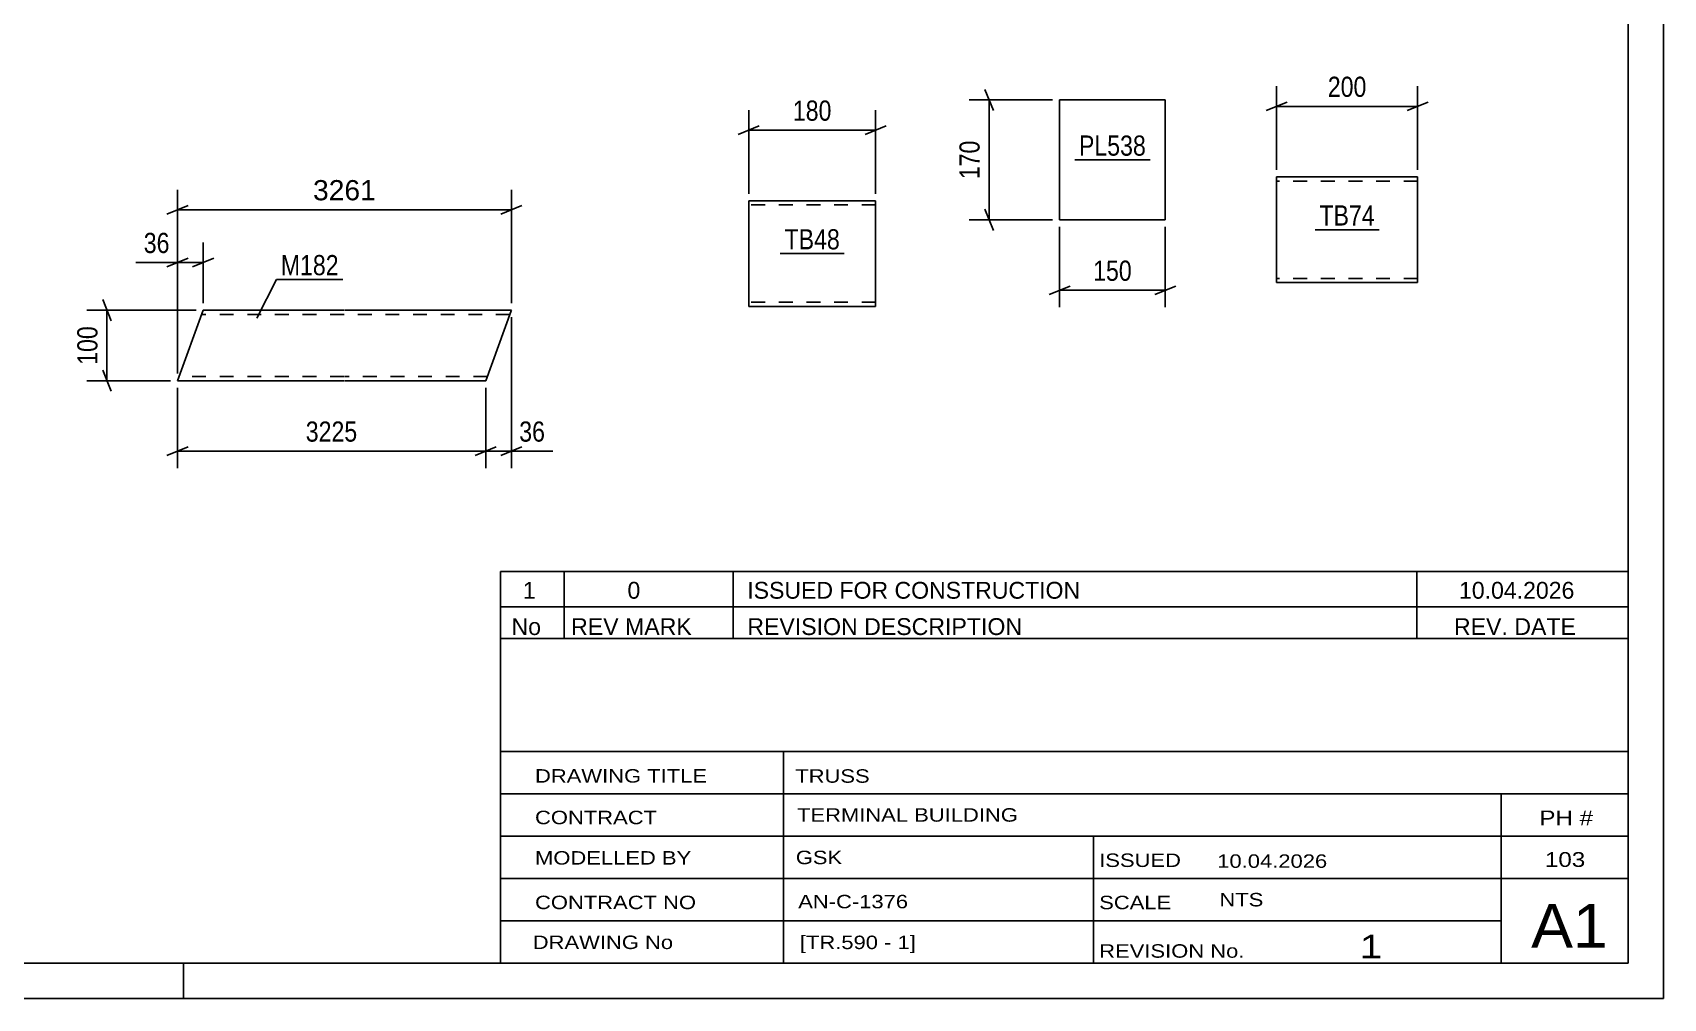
# Model space of a CAD drawing. Header units: millimetres. Extents: x 0 to 420, y 0 to 297.
# Drawn here: x 188.6 to 420, y 0 to 137 of the extents above; entities that cross this region are included whole.
import ezdxf

# ---------------------------------------------------------------- set-up
doc = ezdxf.new("R2010")
doc.units = ezdxf.units.MM
doc.linetypes.add('DXK_LINE_DOT2', pattern=[3.9198, 1.9599, -1.9599])
doc.styles.add('Arial', font='ARIAL.TTF', dxfattribs={"height": 0.2})
doc.styles.add('Arial Narrow', font='ARIALN.TTF', dxfattribs={"height": 0.2})

# ---------------------------------------------------------------- blocks, each defined once
blk = doc.blocks.new('Unknown-203761657-1117')
at = {"color": 5, "linetype": 'Continuous'}
for p, q in [((420, 0), (420, 297)), ((415, 5), (415, 292)), ((5, 5), (415, 5)), ((210, 0), (210, 5)), ((0, 0), (420, 0))]:
    blk.add_line(p, q, dxfattribs=at)
blk = doc.blocks.new('Part-203761657-7179 - 7175')
at = {"color": 2, "linetype": 'Continuous'}
for p, q in [((385.12, 116.54), (365.12, 116.54)), ((365.12, 116.54), (365.12, 101.63)), ((385.12, 102.74), (385.12, 116.54)), ((385.12, 101.54), (385.12, 102.74)), ((365.12, 101.63), (365.12, 101.54)), ((365.12, 101.54), (385.12, 101.54))]:
    blk.add_line(p, q, dxfattribs=at)
at = {"color": 7, "linetype": 'DXK_LINE_DOT2'}
for p, q in [((385.12, 115.94), (365.12, 115.94)), ((385.12, 115.9), (385.12, 115.94)), ((385.12, 115.94), (385.12, 115.9)), ((385.12, 115.8), (385.12, 115.9)), ((385.12, 115.9), (385.12, 115.8)), ((365.12, 102.14), (365.12, 102.19)), ((385.12, 102.14), (365.12, 102.14)), ((385.12, 102.19), (385.12, 102.51)), ((385.12, 102.14), (385.12, 102.19))]:
    blk.add_line(p, q, dxfattribs=at)
blk = doc.blocks.new('Part-203761657-6873 - 6869')
at = {"color": 2, "linetype": 'Continuous'}
for p, q in [((334.32, 127.45), (334.32, 110.45)), ((334.32, 127.45), (349.32, 127.45)), ((349.32, 127.45), (349.32, 110.45)), ((334.32, 110.45), (349.32, 110.45))]:
    blk.add_line(p, q, dxfattribs=at)
blk = doc.blocks.new('Part-203761657-7044 - 7039')
at = {"color": 2, "linetype": 'Continuous'}
for p, q in [((308.21, 113.16), (290.21, 113.16)), ((290.21, 113.16), (290.21, 98.25)), ((308.21, 99.36), (308.21, 113.16)), ((290.21, 98.25), (290.21, 98.16)), ((290.21, 98.16), (308.21, 98.16)), ((308.21, 98.16), (308.21, 99.36))]:
    blk.add_line(p, q, dxfattribs=at)
at = {"color": 7, "linetype": 'DXK_LINE_DOT2'}
for p, q in [((308.21, 112.56), (290.21, 112.56)), ((308.21, 112.51), (308.21, 112.56)), ((308.21, 112.56), (308.21, 112.51)), ((308.21, 112.41), (308.21, 112.51)), ((308.21, 112.51), (308.21, 112.41)), ((290.21, 98.76), (290.21, 98.8)), ((308.21, 98.76), (290.21, 98.76)), ((308.21, 98.8), (308.21, 99.13)), ((308.21, 98.76), (308.21, 98.8))]:
    blk.add_line(p, q, dxfattribs=at)
blk = doc.blocks.new('Part-203761657-6777 - 6771')
at = {"color": 2, "linetype": 'Continuous'}
for p, q in [((212.78, 97.63), (209.14, 87.63)), ((232.78, 97.63), (212.78, 97.63)), ((256.52, 97.63), (232.88, 97.63)), ((256.49, 97.54), (252.88, 87.63)), ((256.52, 97.63), (256.49, 97.54)), ((232.78, 87.63), (209.14, 87.63)), ((252.88, 87.63), (232.88, 87.63))]:
    blk.add_line(p, q, dxfattribs=at)
at = {"color": 7, "linetype": 'DXK_LINE_DOT2'}
for p, q in [((232.78, 97.03), (212.56, 97.03)), ((256.3, 97.03), (232.88, 97.03)), ((209.36, 88.23), (209.37, 88.27)), ((232.78, 88.23), (209.36, 88.23)), ((253.1, 88.23), (232.88, 88.23)), ((253.1, 88.23), (253.11, 88.27))]:
    blk.add_line(p, q, dxfattribs=at)
blk = doc.blocks.new('StraightDimension-203761657-7182 - 7175')
at = {"color": 7, "linetype": 'Continuous'}
for p, q in [((365.12, 117.54), (365.12, 129.39)), ((385.12, 117.54), (385.12, 129.39)), ((366.62, 127.14), (363.62, 125.94)), ((365.12, 126.54), (385.12, 126.54)), ((383.62, 125.94), (386.62, 127.14))]:
    blk.add_line(p, q, dxfattribs=at)
at = {"color": 0}
blk.add_wipeout([(378.46, 127.29), (378.46, 131.49), (371.78, 131.49), (371.78, 127.29)], dxfattribs=at)
at = {"color": 3, "style": 'Arial Narrow'}
blk.add_text('200', height=2.863, dxfattribs=at).set_placement((372.38, 127.89))
blk = doc.blocks.new('StraightDimension-203761657-6875 - 6869')
at = {"color": 7, "linetype": 'Continuous'}
for p, q in [((334.32, 109.45), (334.32, 98.05)), ((349.32, 109.45), (349.32, 98.05)), ((335.82, 101.05), (332.82, 99.85)), ((334.32, 100.45), (349.32, 100.45)), ((347.82, 99.85), (350.82, 101.05))]:
    blk.add_line(p, q, dxfattribs=at)
at = {"color": 0}
blk.add_wipeout([(345.16, 101.2), (345.16, 105.4), (338.48, 105.4), (338.48, 101.2)], dxfattribs=at)
at = {"color": 3, "style": 'Arial Narrow'}
blk.add_text('150', height=2.863, dxfattribs=at).set_placement((339.08, 101.8))
blk = doc.blocks.new('StraightDimension-203761657-6886 - 6869')
at = {"color": 7, "linetype": 'Continuous'}
for p, q in [((333.32, 127.45), (321.47, 127.45)), ((324.92, 125.95), (323.72, 128.95)), ((324.32, 110.45), (324.32, 127.45)), ((323.72, 111.95), (324.92, 108.95)), ((333.32, 110.45), (321.47, 110.45))]:
    blk.add_line(p, q, dxfattribs=at)
at = {"color": 0}
blk.add_wipeout([(323.57, 122.29), (319.37, 122.29), (319.37, 115.61), (323.57, 115.61)], dxfattribs=at)
at = {"color": 3, "style": 'Arial Narrow'}
blk.add_text('170', height=2.863, rotation=90.0002, dxfattribs=at).set_placement((322.97, 116.21))
blk = doc.blocks.new('StraightDimension-203761657-7046 - 7039')
at = {"color": 7, "linetype": 'Continuous'}
for p, q in [((290.21, 114.16), (290.21, 126.01)), ((308.21, 114.16), (308.21, 126.01)), ((291.71, 123.76), (288.71, 122.56)), ((290.21, 123.16), (308.21, 123.16)), ((306.71, 122.56), (309.71, 123.76))]:
    blk.add_line(p, q, dxfattribs=at)
at = {"color": 0}
blk.add_wipeout([(302.56, 123.91), (302.56, 128.11), (295.87, 128.11), (295.87, 123.91)], dxfattribs=at)
at = {"color": 3, "style": 'Arial Narrow'}
blk.add_text('180', height=2.863, dxfattribs=at).set_placement((296.47, 124.51))
blk = doc.blocks.new('StraightDimension-203761657-6809 - 6771')
at = {"color": 7, "linetype": 'Continuous'}
for p, q in [((256.52, 96.63), (256.52, 75.23)), ((252.88, 86.63), (252.88, 75.23)), ((251.38, 77.03), (254.38, 78.23)), ((252.88, 77.63), (256.52, 77.63)), ((258.02, 78.23), (255.02, 77.03))]:
    blk.add_line(p, q, dxfattribs=at)
at = {"color": 0}
blk.add_wipeout([(261.9, 78.38), (261.9, 82.58), (257.04, 82.58), (257.04, 78.38)], dxfattribs=at)
at = {"color": 7, "linetype": 'Continuous'}
blk.add_line((256.52, 77.63), (262.42, 77.63), dxfattribs=at)
blk.add_line((256.52, 77.63), (262.42, 77.63), dxfattribs=at)
at = {"color": 3, "style": 'Arial Narrow'}
blk.add_text('36', height=2.863, dxfattribs=at).set_placement((257.64, 78.98))
blk = doc.blocks.new('StraightDimension-203761657-6844 - 6771')
at = {"color": 7, "linetype": 'Continuous'}
for p, q in [((211.78, 97.63), (196.29, 97.63)), ((198.54, 99.13), (199.74, 96.13)), ((199.14, 87.63), (199.14, 97.63)), ((199.74, 86.13), (198.54, 89.13)), ((208.14, 87.63), (196.29, 87.63))]:
    blk.add_line(p, q, dxfattribs=at)
at = {"color": 0}
blk.add_wipeout([(198.39, 95.97), (194.19, 95.97), (194.19, 89.28), (198.39, 89.28)], dxfattribs=at)
at = {"color": 3, "style": 'Arial Narrow'}
blk.add_text('100', height=2.863, rotation=90.0002, dxfattribs=at).set_placement((197.79, 89.88))
blk = doc.blocks.new('StraightDimension-203761657-6780 - 6771')
at = {"color": 7, "linetype": 'Continuous'}
for p, q in [((209.14, 88.63), (209.14, 107.24)), ((212.78, 98.63), (212.78, 107.24)), ((207.64, 103.79), (210.64, 104.99)), ((209.14, 104.39), (212.78, 104.39)), ((214.28, 104.99), (211.28, 103.79))]:
    blk.add_line(p, q, dxfattribs=at)
at = {"color": 0}
blk.add_wipeout([(208.61, 105.14), (208.61, 109.34), (203.76, 109.34), (203.76, 105.14)], dxfattribs=at)
at = {"color": 7, "linetype": 'Continuous'}
blk.add_line((209.14, 104.39), (203.23, 104.39), dxfattribs=at)
blk.add_line((209.14, 104.39), (203.23, 104.39), dxfattribs=at)
at = {"color": 3, "style": 'Arial Narrow'}
blk.add_text('36', height=2.863, dxfattribs=at).set_placement((204.36, 105.74))
blk = doc.blocks.new('StraightDimension-203761657-6798 - 6771')
at = {"color": 7, "linetype": 'Continuous'}
for p, q in [((209.14, 88.63), (209.14, 114.72)), ((256.52, 98.63), (256.52, 114.72)), ((210.64, 112.47), (207.64, 111.27)), ((209.14, 111.87), (256.52, 111.87)), ((255.02, 111.27), (258.02, 112.47))]:
    blk.add_line(p, q, dxfattribs=at)
at = {"color": 0}
blk.add_wipeout([(237.88, 112.62), (237.88, 116.82), (227.78, 116.82), (227.78, 112.62)], dxfattribs=at)
at = {"color": 3, "style": 'Arial'}
blk.add_text('3261', height=2.865, dxfattribs=at).set_placement((228.38, 113.22))
blk = doc.blocks.new('StraightDimension-203761657-6826 - 6771')
at = {"color": 7, "linetype": 'Continuous'}
for p, q in [((209.14, 86.63), (209.14, 75.23)), ((252.88, 86.63), (252.88, 75.23)), ((210.64, 78.23), (207.64, 77.03)), ((209.14, 77.63), (252.88, 77.63)), ((251.38, 77.03), (254.38, 78.23))]:
    blk.add_line(p, q, dxfattribs=at)
at = {"color": 0}
blk.add_wipeout([(235.27, 78.38), (235.27, 82.58), (226.75, 82.58), (226.75, 78.38)], dxfattribs=at)
at = {"color": 3, "style": 'Arial Narrow'}
blk.add_text('3225', height=2.863, dxfattribs=at).set_placement((227.35, 78.98))
blk = doc.blocks.new('Unknown-203761657-13566')
at = {"color": 7, "linetype": 'Continuous'}
for p, q in [((255, 51.05), (255, 5)), ((255, 51.05), (415, 51.05)), ((415, 51), (415, 5)), ((255, 35), (415, 35)), ((295.14, 35), (295.14, 5)), ((255, 29), (415, 29)), ((397, 5.05), (397, 29.05)), ((255, 23), (415, 23)), ((339.14, 23), (339.14, 5)), ((255, 17), (415, 17)), ((255, 11), (397, 11)), ((255, 5), (415, 5))]:
    blk.add_line(p, q, dxfattribs=at)
at = {"color": 7, "style": 'Arial Narrow'}
for s, height, width, p in [('DRAWING TITLE', 1.9089, 1.425378, (259.88, 30.61)), ('TRUSS', 1.909, 1.425378, (296.81, 30.59)), ('CONTRACT', 1.909, 1.425378, (259.88, 24.71)), ('TERMINAL BUILDING', 1.9089, 1.425378, (297.06, 25.07)), ('MODELLED BY', 1.9089, 1.425378, (259.88, 18.98)), ('GSK', 1.909, 1.425378, (296.88, 19.04)), ('ISSUED', 1.909, 1.425378, (339.94, 18.64)), ('10.04.2026', 1.909, 1.425378, (356.69, 18.52)), ('CONTRACT NO', 1.9089, 1.425378, (259.88, 12.66)), ('AN-C-1376', 1.909, 1.425378, (297.23, 12.78)), ('SCALE', 1.909, 1.425378, (339.94, 12.65)), ('A1', 6.204, 1.25, (401.24, 7.2)), ('DRAWING No', 1.909, 1.425378, (259.56, 7)), ('[TR.590 - 1]', 1.9089, 1.425378, (297.46, 6.99)), ('REVISION No.', 1.9089, 1.425378, (339.94, 5.77)), ('1', 3.34, 1.5, (376.91, 5.68))]:
    blk.add_text(s, height=height, dxfattribs=dict(at, width=width)).set_placement(p)
at = {"color": 7, "linetype": 'Continuous', "style": 'Arial Narrow'}
for s, height, width, p in [('PH #', 2.1, 1.42538, (402.4, 24.55)), ('103', 2.1, 1.42538, (403.19, 18.65)), ('NTS', 1.909, 1.425378, (357, 13.05))]:
    blk.add_text(s, height=height, dxfattribs=dict(at, width=width)).set_placement(p)
blk = doc.blocks.new('Unknown-203761657-13567')
at = {"color": 7, "linetype": 'Continuous'}
for p, q in [((255, 60.55), (415, 60.55)), ((415, 60.55), (255, 60.55)), ((255, 60.55), (255, 55.55)), ((264, 60.55), (264, 55.55)), ((288, 60.55), (288, 55.55)), ((385, 60.55), (385, 55.55)), ((415, 60.55), (415, 55.55)), ((255, 55.55), (415, 55.55)), ((255, 55.55), (255, 51.05)), ((255, 55.55), (415, 55.55)), ((264, 55.55), (264, 51.05)), ((288, 55.55), (288, 51.05)), ((385, 55.55), (385, 51.05)), ((415, 55.55), (415, 51.05)), ((415, 51.05), (255, 51.05))]:
    blk.add_line(p, q, dxfattribs=at)
at = {"color": 7, "linetype": 'Continuous', "style": 'Arial Narrow'}
for s, height, width, p in [('1', 2.39, 1.196471, (258.16, 56.7)), ('0', 2.39, 1.196471, (273, 56.7)), ('ISSUED FOR CONSTRUCTION', 2.3861, 1.196471, (290, 56.7)), ('10.04.2026', 2.386, 1.196471, (391, 56.7)), ('No', 2.386, 1.2, (256.54, 51.55)), ('REV MARK', 2.386, 1.2, (265, 51.55)), ('REVISION DESCRIPTION', 2.3861, 1.2, (290, 51.55)), ('REV. DATE', 2.386, 1.2, (390.28, 51.55))]:
    blk.add_text(s, height=height, dxfattribs=dict(at, width=width)).set_placement(p)
blk = doc.blocks.new('Mark-203761657-7177 - 7175')
at = {"color": 0}
blk.add_wipeout([(379.05, 109.64), (379.05, 112.64), (371.19, 112.64), (371.19, 109.64)], dxfattribs=at)
blk.add_wipeout([(379.05, 109.64), (379.05, 112.64), (371.19, 112.64), (371.19, 109.64)], dxfattribs=at)
at = {"color": 30, "linetype": 'Continuous'}
blk.add_line((370.59, 109.04), (379.65, 109.04), dxfattribs=at)
at = {"color": 3, "style": 'Arial Narrow'}
blk.add_text('TB74', height=2.863, dxfattribs=at).set_placement((371.19, 109.64))
blk = doc.blocks.new('Mark-203761657-6871 - 6869')
at = {"color": 0}
blk.add_wipeout([(346.57, 119.55), (346.57, 122.55), (337.07, 122.55), (337.07, 119.55)], dxfattribs=at)
blk.add_wipeout([(346.57, 119.55), (346.57, 122.55), (337.07, 122.55), (337.07, 119.55)], dxfattribs=at)
at = {"color": 30, "linetype": 'Continuous'}
blk.add_line((336.47, 118.95), (347.17, 118.95), dxfattribs=at)
at = {"color": 3, "style": 'Arial Narrow'}
blk.add_text('PL538', height=2.863, dxfattribs=at).set_placement((337.07, 119.55))
blk = doc.blocks.new('Mark-203761657-7042 - 7039')
at = {"color": 0}
blk.add_wipeout([(303.14, 106.26), (303.14, 109.26), (295.29, 109.26), (295.29, 106.26)], dxfattribs=at)
blk.add_wipeout([(303.14, 106.26), (303.14, 109.26), (295.29, 109.26), (295.29, 106.26)], dxfattribs=at)
at = {"color": 30, "linetype": 'Continuous'}
blk.add_line((294.69, 105.66), (303.74, 105.66), dxfattribs=at)
at = {"color": 3, "style": 'Arial Narrow'}
blk.add_text('TB48', height=2.863, dxfattribs=at).set_placement((295.29, 106.26))
blk = doc.blocks.new('Mark-203761657-6773 - 6771')
at = {"color": 0}
blk.add_wipeout([(232.02, 102.59), (232.02, 105.59), (223.8, 105.59), (223.8, 102.59)], dxfattribs=at)
blk.add_wipeout([(232.02, 102.59), (232.02, 105.59), (223.8, 105.59), (223.8, 102.59)], dxfattribs=at)
at = {"color": 30, "linetype": 'Continuous'}
for p, q in [((220.39, 96.52), (223.2, 101.99)), ((223.2, 101.99), (232.62, 101.99))]:
    blk.add_line(p, q, dxfattribs=at)
at = {"color": 3, "style": 'Arial Narrow'}
blk.add_text('M182', height=2.863, dxfattribs=at).set_placement((223.8, 102.59))

msp = doc.modelspace()

# ---------------------------------------------------------------- block references
for name in ['Unknown-203761657-1117', 'Part-203761657-6873 - 6869', 'Part-203761657-7179 - 7175', 'Part-203761657-7044 - 7039', 'Part-203761657-6777 - 6771', 'Unknown-203761657-13567', 'Unknown-203761657-13566']:
    msp.add_blockref(name, (0, 0))

# ---------------------------------------------------------------- next in the draw order: block references
for name in ['StraightDimension-203761657-7182 - 7175', 'StraightDimension-203761657-7046 - 7039', 'Mark-203761657-6871 - 6869', 'Mark-203761657-7177 - 7175', 'Mark-203761657-7042 - 7039', 'StraightDimension-203761657-6875 - 6869', 'StraightDimension-203761657-6844 - 6771', 'StraightDimension-203761657-6809 - 6771']:
    msp.add_blockref(name, (0, 0))

# ---------------------------------------------------------------- next in the draw order: block references
for name in ['StraightDimension-203761657-6886 - 6869', 'StraightDimension-203761657-6780 - 6771', 'StraightDimension-203761657-6826 - 6771']:
    msp.add_blockref(name, (0, 0))

# ---------------------------------------------------------------- next in the draw order: block references
msp.add_blockref('StraightDimension-203761657-6798 - 6771', (0, 0))

# ---------------------------------------------------------------- next in the draw order: block references
msp.add_blockref('Mark-203761657-6773 - 6771', (0, 0))

doc.saveas('drawing.dxf')
